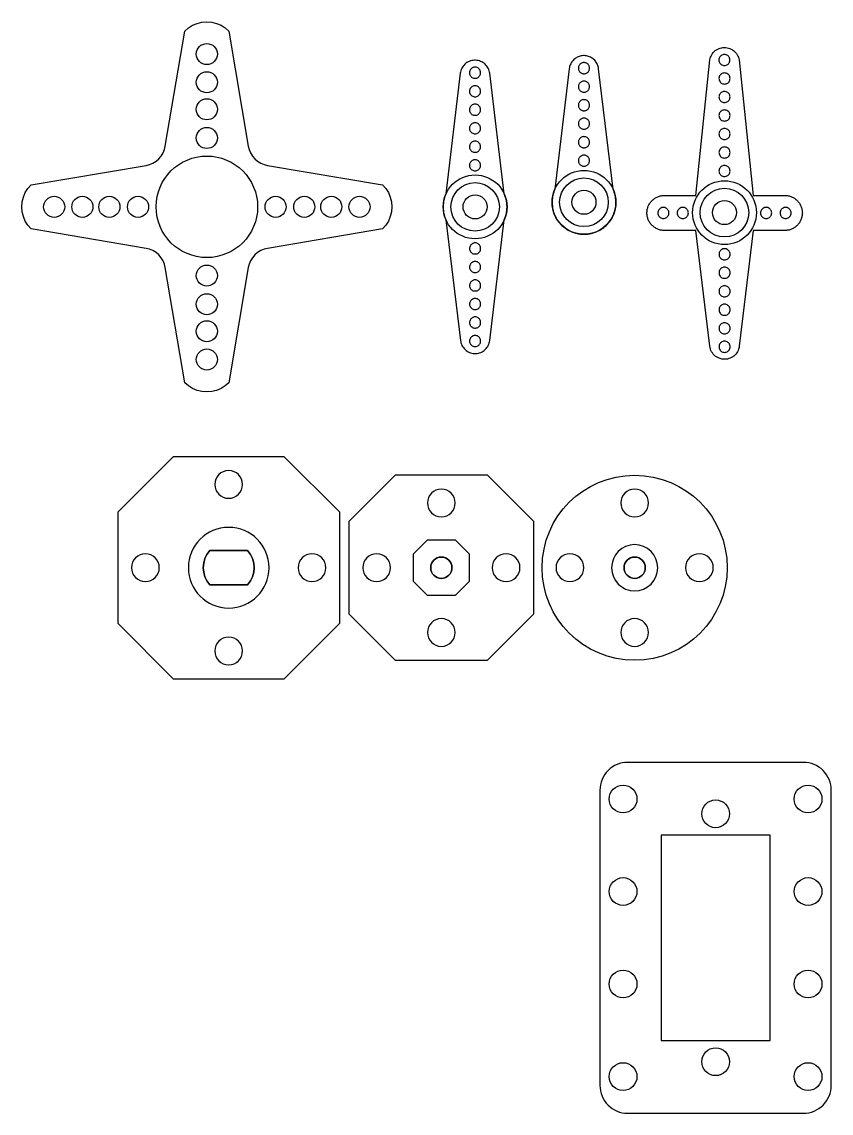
# Model space of a CAD drawing. Extents: x 256 to 486, y -564 to -274.
# Drawn here: x 255.9 to 343.4, y -392.4 to -274.5 of the extents above; entities that cross this region are included whole.
import ezdxf

# ---------------------------------------------------------------- set-up
doc = ezdxf.new("R2010")
doc.units = 0
doc.layers.add('FAB', color=7, linetype='CONTINUOUS')

msp = doc.modelspace()

# ---------------------------------------------------------------- linework, layer by layer
at = {"layer": 'FAB'}
for points in [[(273.47, -313.46), (271.37, -301.02), (271.28, -300.64), (271.12, -300.28), (270.92, -299.95), (270.66, -299.65), (270.37, -299.39), (270.03, -299.19), (269.67, -299.03), (269.29, -298.94), (256.86, -296.84), (256.51, -296.44), (256.23, -295.99), (256.02, -295.5), (255.9, -294.98), (255.86, -294.46), (255.9, -293.93), (256.02, -293.41), (256.23, -292.92), (256.51, -292.47), (256.86, -292.07), (269.29, -289.97), (269.67, -289.88), (270.03, -289.73), (270.37, -289.52), (270.66, -289.26), (270.92, -288.97), (271.12, -288.63), (271.28, -288.27), (271.37, -287.89), (273.47, -275.46), (273.87, -275.11), (274.32, -274.83), (274.81, -274.62), (275.33, -274.5), (275.86, -274.46), (276.38, -274.5), (276.9, -274.62), (277.39, -274.83), (277.84, -275.11), (278.24, -275.46), (280.34, -287.89), (280.43, -288.27), (280.59, -288.63), (280.79, -288.97), (281.05, -289.26), (281.34, -289.52), (281.68, -289.73), (282.04, -289.88), (282.42, -289.97), (294.85, -292.07), (295.2, -292.47), (295.48, -292.92), (295.69, -293.41), (295.81, -293.93), (295.86, -294.46), (295.81, -294.98), (295.69, -295.5), (295.48, -295.99), (295.2, -296.44), (294.85, -296.84), (282.42, -298.94), (282.04, -299.03), (281.68, -299.19), (281.34, -299.39), (281.05, -299.65), (280.79, -299.95), (280.59, -300.28), (280.43, -300.64), (280.34, -301.02), (278.24, -313.46), (277.84, -313.8), (277.39, -314.08), (276.9, -314.29), (276.38, -314.41), (275.86, -314.46), (275.33, -314.41), (274.81, -314.29), (274.32, -314.08), (273.87, -313.8)], [(315.05, -279.41), (315.03, -279.52), (313.48, -292.56), (313.42, -292.71), (313.36, -292.87), (313.31, -293.03), (313.27, -293.2), (313.23, -293.37), (313.21, -293.53), (313.19, -293.7), (313.18, -293.87), (313.18, -294.04), (313.19, -294.21), (313.21, -294.38), (313.23, -294.55), (313.26, -294.71), (313.3, -294.88), (313.35, -295.04), (313.41, -295.2), (313.48, -295.36), (313.55, -295.51), (313.63, -295.66), (313.71, -295.81), (313.81, -295.95), (313.91, -296.08), (314.02, -296.21), (314.13, -296.34), (314.25, -296.46), (314.38, -296.57), (314.51, -296.68), (314.64, -296.78), (314.78, -296.88), (314.93, -296.96), (315.08, -297.04), (315.23, -297.12), (315.39, -297.18), (315.55, -297.24), (315.71, -297.29), (315.88, -297.33), (316.04, -297.36), (316.21, -297.39), (316.38, -297.4), (316.55, -297.41), (316.72, -297.41), (316.89, -297.4), (317.06, -297.39), (317.22, -297.36), (317.39, -297.33), (317.56, -297.29), (317.72, -297.24), (317.88, -297.18), (318.03, -297.12), (318.19, -297.04), (318.34, -296.96), (318.48, -296.88), (318.62, -296.78), (318.76, -296.68), (318.89, -296.57), (319.02, -296.46), (319.13, -296.34), (319.25, -296.21), (319.36, -296.08), (319.46, -295.94), (319.55, -295.8), (319.64, -295.66), (319.72, -295.51), (319.79, -295.35), (319.85, -295.2), (319.91, -295.04), (319.96, -294.87), (320, -294.71), (320.03, -294.54), (320.06, -294.38), (320.07, -294.21), (320.08, -294.04), (320.08, -293.87), (320.07, -293.7), (320.05, -293.53), (320.03, -293.36), (319.99, -293.2), (319.95, -293.03), (319.9, -292.87), (319.85, -292.71), (319.78, -292.55), (318.21, -279.52), (318.19, -279.41), (318.17, -279.3), (318.14, -279.19), (318.1, -279.09), (318.05, -278.98), (317.99, -278.88), (317.93, -278.79), (317.86, -278.7), (317.79, -278.61), (317.71, -278.54), (317.62, -278.46), (317.53, -278.39), (317.43, -278.33), (317.33, -278.28), (317.23, -278.23), (317.12, -278.19), (317.01, -278.16), (316.9, -278.14), (316.79, -278.12), (316.68, -278.11), (316.57, -278.11), (316.45, -278.12), (316.34, -278.14), (316.23, -278.16), (316.12, -278.19), (316.01, -278.23), (315.91, -278.28), (315.81, -278.33), (315.72, -278.4), (315.63, -278.46), (315.54, -278.54), (315.46, -278.62), (315.38, -278.7), (315.32, -278.79), (315.25, -278.89), (315.2, -278.99), (315.15, -279.09), (315.11, -279.19), (315.08, -279.3)], [(338.34, -297.01), (334.91, -297.01), (333.42, -309.52), (333.39, -309.67), (333.35, -309.82), (333.3, -309.97), (333.23, -310.11), (333.15, -310.24), (333.06, -310.36), (332.95, -310.47), (332.83, -310.58), (332.71, -310.67), (332.58, -310.75), (332.44, -310.81), (332.29, -310.86), (332.14, -310.9), (331.99, -310.92), (331.83, -310.93), (331.68, -310.92), (331.52, -310.9), (331.37, -310.86), (331.23, -310.81), (331.09, -310.75), (330.95, -310.67), (330.83, -310.58), (330.71, -310.48), (330.61, -310.36), (330.51, -310.24), (330.43, -310.11), (330.36, -309.97), (330.31, -309.82), (330.27, -309.67), (330.24, -309.52), (328.74, -297.01), (325.34, -297.01), (325.15, -297), (325.06, -296.99), (324.97, -296.98), (324.88, -296.96), (324.79, -296.93), (324.7, -296.9), (324.61, -296.87), (324.53, -296.83), (324.44, -296.79), (324.36, -296.74), (324.28, -296.69), (324.21, -296.64), (324.13, -296.58), (324.06, -296.52), (323.99, -296.46), (323.93, -296.39), (323.87, -296.32), (323.81, -296.25), (323.76, -296.17), (323.71, -296.09), (323.66, -296.01), (323.62, -295.93), (323.58, -295.84), (323.55, -295.75), (323.52, -295.67), (323.49, -295.58), (323.47, -295.48), (323.46, -295.39), (323.45, -295.3), (323.44, -295.21), (323.44, -295.11), (323.44, -295.02), (323.45, -294.93), (323.46, -294.83), (323.47, -294.74), (323.49, -294.65), (323.52, -294.56), (323.55, -294.47), (323.58, -294.39), (323.62, -294.3), (323.66, -294.22), (323.71, -294.14), (323.76, -294.06), (323.81, -293.98), (323.87, -293.91), (323.93, -293.84), (323.99, -293.77), (324.06, -293.71), (324.13, -293.65), (324.21, -293.59), (324.28, -293.53), (324.36, -293.48), (324.44, -293.44), (324.53, -293.4), (324.61, -293.36), (324.7, -293.32), (324.79, -293.29), (324.88, -293.27), (324.97, -293.25), (325.06, -293.24), (325.15, -293.23), (325.34, -293.21), (328.73, -293.21), (330.23, -278.58), (330.27, -278.43), (330.31, -278.29), (330.37, -278.15), (330.44, -278.02), (330.52, -277.89), (330.61, -277.77), (330.72, -277.66), (330.83, -277.57), (330.96, -277.48), (331.09, -277.41), (331.23, -277.34), (331.37, -277.29), (331.52, -277.26), (331.66, -277.24), (331.81, -277.23), (331.97, -277.24), (332.11, -277.26), (332.26, -277.29), (332.4, -277.34), (332.54, -277.41), (332.67, -277.48), (332.8, -277.57), (332.91, -277.66), (333.02, -277.77), (333.11, -277.89), (333.19, -278.02), (333.26, -278.15), (333.32, -278.29), (333.36, -278.43), (333.4, -278.58), (334.92, -293.21), (338.34, -293.21), (338.52, -293.23), (338.61, -293.24), (338.71, -293.25), (338.8, -293.27), (338.89, -293.29), (338.98, -293.32), (339.06, -293.36), (339.15, -293.4), (339.23, -293.44), (339.31, -293.48), (339.39, -293.53), (339.47, -293.59), (339.54, -293.65), (339.61, -293.71), (339.68, -293.77), (339.74, -293.84), (339.8, -293.91), (339.86, -293.98), (339.92, -294.06), (339.97, -294.14), (340.01, -294.22), (340.05, -294.3), (340.09, -294.39), (340.12, -294.47), (340.15, -294.56), (340.18, -294.65), (340.2, -294.74), (340.21, -294.83), (340.23, -294.93), (340.23, -295.02), (340.24, -295.11), (340.23, -295.21), (340.23, -295.3), (340.21, -295.39), (340.2, -295.48), (340.18, -295.58), (340.15, -295.67), (340.12, -295.75), (340.09, -295.84), (340.05, -295.93), (340.01, -296.01), (339.97, -296.09), (339.92, -296.17), (339.86, -296.25), (339.8, -296.32), (339.74, -296.39), (339.68, -296.46), (339.61, -296.52), (339.54, -296.58), (339.47, -296.64), (339.39, -296.69), (339.31, -296.74), (339.23, -296.79), (339.15, -296.83), (339.06, -296.87), (338.98, -296.9), (338.89, -296.93), (338.8, -296.96), (338.71, -296.98), (338.61, -296.99), (338.52, -297)], [(331.81, -277.98), (331.72, -277.99), (331.63, -278.01), (331.54, -278.05), (331.46, -278.1), (331.39, -278.16), (331.33, -278.23), (331.28, -278.31), (331.24, -278.4), (331.22, -278.49), (331.21, -278.58), (331.22, -278.67), (331.24, -278.77), (331.28, -278.85), (331.33, -278.93), (331.39, -279.01), (331.46, -279.07), (331.54, -279.12), (331.63, -279.15), (331.72, -279.17), (331.81, -279.18), (331.91, -279.17), (332, -279.15), (332.09, -279.12), (332.17, -279.07), (332.24, -279.01), (332.3, -278.93), (332.35, -278.85), (332.38, -278.77), (332.41, -278.67), (332.41, -278.58), (332.41, -278.49), (332.38, -278.4), (332.35, -278.31), (332.3, -278.23), (332.24, -278.16), (332.17, -278.1), (332.09, -278.05), (332, -278.01), (331.91, -277.99)], [(303.28, -279.88), (303.26, -280.02), (301.71, -293.05), (301.63, -293.24), (301.56, -293.44), (301.5, -293.64), (301.46, -293.84), (301.43, -294.04), (301.41, -294.25), (301.41, -294.46), (301.41, -294.67), (301.43, -294.87), (301.46, -295.08), (301.51, -295.28), (301.56, -295.48), (301.63, -295.68), (301.71, -295.87), (303.28, -308.9), (303.3, -309.04), (303.33, -309.17), (303.38, -309.3), (303.44, -309.43), (303.51, -309.56), (303.59, -309.67), (303.68, -309.78), (303.78, -309.88), (303.88, -309.97), (304, -310.05), (304.12, -310.12), (304.25, -310.18), (304.38, -310.23), (304.52, -310.27), (304.65, -310.29), (304.79, -310.3), (304.93, -310.3), (305.08, -310.29), (305.21, -310.27), (305.35, -310.23), (305.48, -310.18), (305.61, -310.12), (305.73, -310.05), (305.85, -309.97), (305.95, -309.88), (306.05, -309.78), (306.14, -309.67), (306.22, -309.55), (306.29, -309.43), (306.35, -309.3), (306.39, -309.17), (306.43, -309.03), (306.45, -308.9), (308.01, -295.86), (308.08, -295.67), (308.15, -295.48), (308.21, -295.28), (308.25, -295.07), (308.28, -294.87), (308.3, -294.66), (308.31, -294.45), (308.3, -294.25), (308.28, -294.04), (308.25, -293.84), (308.21, -293.63), (308.15, -293.43), (308.08, -293.24), (308, -293.05), (306.44, -280.01), (306.41, -279.88), (306.38, -279.74), (306.33, -279.61), (306.27, -279.48), (306.2, -279.36), (306.12, -279.24), (306.03, -279.13), (305.93, -279.03), (305.83, -278.94), (305.71, -278.86), (305.59, -278.79), (305.46, -278.73), (305.33, -278.68), (305.2, -278.64), (305.06, -278.62), (304.92, -278.61), (304.78, -278.61), (304.64, -278.62), (304.5, -278.64), (304.36, -278.68), (304.23, -278.73), (304.1, -278.79), (303.98, -278.86), (303.87, -278.94), (303.76, -279.03), (303.66, -279.13), (303.57, -279.24), (303.49, -279.36), (303.42, -279.48), (303.36, -279.61), (303.32, -279.74)], [(304.85, -280.56), (304.94, -280.55), (305.03, -280.53), (305.11, -280.5), (305.18, -280.46), (305.25, -280.4), (305.31, -280.34), (305.36, -280.27), (305.41, -280.19), (305.43, -280.11), (305.45, -280.02), (305.45, -279.93), (305.44, -279.85), (305.42, -279.76), (305.39, -279.68), (305.34, -279.61), (305.28, -279.54), (305.22, -279.48), (305.15, -279.43), (305.07, -279.4), (304.98, -279.37), (304.9, -279.36), (304.81, -279.36), (304.72, -279.37), (304.64, -279.4), (304.56, -279.43), (304.49, -279.48), (304.42, -279.54), (304.36, -279.61), (304.32, -279.68), (304.28, -279.76), (304.26, -279.85), (304.25, -279.93), (304.26, -280.02), (304.27, -280.11), (304.3, -280.19), (304.34, -280.27), (304.39, -280.34), (304.45, -280.4), (304.52, -280.46), (304.6, -280.5), (304.68, -280.53), (304.77, -280.55)], [(316.63, -280.06), (316.7, -280.06), (316.77, -280.05), (316.83, -280.03), (316.9, -280), (316.96, -279.96), (317.01, -279.92), (317.07, -279.88), (317.11, -279.82), (317.15, -279.76), (317.18, -279.7), (317.2, -279.64), (317.22, -279.57), (317.23, -279.5), (317.23, -279.43), (317.22, -279.36), (317.2, -279.29), (317.18, -279.23), (317.15, -279.16), (317.11, -279.11), (317.07, -279.05), (317.01, -279), (316.96, -278.96), (316.9, -278.93), (316.83, -278.9), (316.77, -278.88), (316.7, -278.87), (316.63, -278.86), (316.56, -278.87), (316.49, -278.88), (316.42, -278.9), (316.36, -278.93), (316.3, -278.96), (316.24, -279), (316.19, -279.05), (316.15, -279.11), (316.11, -279.16), (316.08, -279.23), (316.05, -279.29), (316.04, -279.36), (316.03, -279.43), (316.03, -279.5), (316.04, -279.57), (316.05, -279.64), (316.08, -279.7), (316.11, -279.76), (316.15, -279.82), (316.19, -279.88), (316.24, -279.92), (316.3, -279.96), (316.36, -280), (316.42, -280.03), (316.49, -280.05), (316.56, -280.06)], [(331.82, -279.98), (331.73, -279.99), (331.64, -280.01), (331.55, -280.05), (331.47, -280.1), (331.4, -280.16), (331.34, -280.23), (331.29, -280.31), (331.25, -280.4), (331.23, -280.49), (331.22, -280.58), (331.23, -280.67), (331.25, -280.77), (331.29, -280.85), (331.34, -280.93), (331.4, -281.01), (331.47, -281.07), (331.55, -281.12), (331.64, -281.15), (331.73, -281.17), (331.82, -281.18), (331.91, -281.17), (332.01, -281.15), (332.09, -281.12), (332.17, -281.07), (332.24, -281.01), (332.31, -280.93), (332.36, -280.85), (332.39, -280.77), (332.41, -280.67), (332.42, -280.58), (332.41, -280.49), (332.39, -280.4), (332.36, -280.31), (332.31, -280.23), (332.24, -280.16), (332.17, -280.1), (332.09, -280.05), (332.01, -280.01), (331.91, -279.99)], [(304.85, -282.56), (304.94, -282.55), (305.03, -282.53), (305.11, -282.5), (305.18, -282.46), (305.25, -282.4), (305.31, -282.34), (305.36, -282.27), (305.41, -282.19), (305.43, -282.11), (305.45, -282.02), (305.45, -281.93), (305.44, -281.85), (305.42, -281.76), (305.39, -281.68), (305.34, -281.61), (305.28, -281.54), (305.22, -281.48), (305.15, -281.43), (305.07, -281.4), (304.98, -281.37), (304.9, -281.36), (304.81, -281.36), (304.72, -281.37), (304.64, -281.4), (304.56, -281.43), (304.49, -281.48), (304.42, -281.54), (304.36, -281.61), (304.32, -281.68), (304.28, -281.76), (304.26, -281.85), (304.25, -281.93), (304.26, -282.02), (304.27, -282.11), (304.3, -282.19), (304.34, -282.27), (304.39, -282.34), (304.45, -282.4), (304.52, -282.46), (304.6, -282.5), (304.68, -282.53), (304.77, -282.55)], [(316.63, -282.06), (316.7, -282.06), (316.77, -282.05), (316.83, -282.03), (316.9, -282), (316.96, -281.96), (317.01, -281.92), (317.07, -281.88), (317.11, -281.82), (317.15, -281.76), (317.18, -281.7), (317.2, -281.64), (317.22, -281.57), (317.23, -281.5), (317.23, -281.43), (317.22, -281.36), (317.2, -281.29), (317.18, -281.23), (317.15, -281.16), (317.11, -281.11), (317.07, -281.05), (317.01, -281), (316.96, -280.96), (316.9, -280.93), (316.83, -280.9), (316.77, -280.88), (316.7, -280.87), (316.63, -280.86), (316.56, -280.87), (316.49, -280.88), (316.42, -280.9), (316.36, -280.93), (316.3, -280.96), (316.24, -281), (316.19, -281.05), (316.15, -281.11), (316.11, -281.16), (316.08, -281.23), (316.05, -281.29), (316.04, -281.36), (316.03, -281.43), (316.03, -281.5), (316.04, -281.57), (316.05, -281.64), (316.08, -281.7), (316.11, -281.76), (316.15, -281.82), (316.19, -281.88), (316.24, -281.92), (316.3, -281.96), (316.36, -282), (316.42, -282.03), (316.49, -282.05), (316.56, -282.06)], [(316.63, -284.06), (316.7, -284.06), (316.77, -284.05), (316.83, -284.03), (316.9, -284), (316.96, -283.96), (317.01, -283.92), (317.07, -283.88), (317.11, -283.82), (317.15, -283.76), (317.18, -283.7), (317.2, -283.64), (317.22, -283.57), (317.23, -283.5), (317.23, -283.43), (317.22, -283.36), (317.2, -283.29), (317.18, -283.23), (317.15, -283.16), (317.11, -283.11), (317.07, -283.05), (317.01, -283), (316.96, -282.96), (316.9, -282.93), (316.83, -282.9), (316.77, -282.88), (316.7, -282.87), (316.63, -282.86), (316.56, -282.87), (316.49, -282.88), (316.42, -282.9), (316.36, -282.93), (316.3, -282.96), (316.24, -283), (316.19, -283.05), (316.15, -283.11), (316.11, -283.16), (316.08, -283.23), (316.05, -283.29), (316.04, -283.36), (316.03, -283.43), (316.03, -283.5), (316.04, -283.57), (316.05, -283.64), (316.08, -283.7), (316.11, -283.76), (316.15, -283.82), (316.19, -283.88), (316.24, -283.92), (316.3, -283.96), (316.36, -284), (316.42, -284.03), (316.49, -284.05), (316.56, -284.06)], [(331.82, -281.98), (331.73, -281.99), (331.64, -282.01), (331.55, -282.05), (331.47, -282.1), (331.4, -282.16), (331.34, -282.23), (331.29, -282.31), (331.25, -282.4), (331.23, -282.49), (331.22, -282.58), (331.23, -282.67), (331.25, -282.77), (331.29, -282.85), (331.34, -282.93), (331.4, -283.01), (331.47, -283.07), (331.55, -283.12), (331.64, -283.15), (331.73, -283.17), (331.82, -283.18), (331.91, -283.17), (332.01, -283.15), (332.09, -283.12), (332.17, -283.07), (332.24, -283.01), (332.31, -282.93), (332.36, -282.85), (332.39, -282.77), (332.41, -282.67), (332.42, -282.58), (332.41, -282.49), (332.39, -282.4), (332.36, -282.31), (332.31, -282.23), (332.24, -282.16), (332.17, -282.1), (332.09, -282.05), (332.01, -282.01), (331.91, -281.99)], [(304.85, -284.56), (304.94, -284.55), (305.03, -284.53), (305.11, -284.5), (305.18, -284.46), (305.25, -284.4), (305.31, -284.34), (305.36, -284.27), (305.41, -284.19), (305.43, -284.11), (305.45, -284.02), (305.45, -283.93), (305.44, -283.85), (305.42, -283.76), (305.39, -283.68), (305.34, -283.61), (305.28, -283.54), (305.22, -283.48), (305.15, -283.43), (305.07, -283.4), (304.98, -283.37), (304.9, -283.36), (304.81, -283.36), (304.72, -283.37), (304.64, -283.4), (304.56, -283.43), (304.49, -283.48), (304.42, -283.54), (304.36, -283.61), (304.32, -283.68), (304.28, -283.76), (304.26, -283.85), (304.25, -283.93), (304.26, -284.02), (304.27, -284.11), (304.3, -284.19), (304.34, -284.27), (304.39, -284.34), (304.45, -284.4), (304.52, -284.46), (304.6, -284.5), (304.68, -284.53), (304.77, -284.55)], [(331.82, -283.98), (331.73, -283.99), (331.64, -284.01), (331.55, -284.05), (331.47, -284.1), (331.4, -284.16), (331.34, -284.23), (331.29, -284.31), (331.25, -284.4), (331.23, -284.49), (331.22, -284.58), (331.23, -284.67), (331.25, -284.77), (331.29, -284.85), (331.34, -284.93), (331.4, -285.01), (331.47, -285.07), (331.55, -285.12), (331.64, -285.15), (331.73, -285.17), (331.82, -285.18), (331.91, -285.17), (332.01, -285.15), (332.09, -285.12), (332.17, -285.07), (332.24, -285.01), (332.31, -284.93), (332.36, -284.85), (332.39, -284.77), (332.41, -284.67), (332.42, -284.58), (332.41, -284.49), (332.39, -284.4), (332.36, -284.31), (332.31, -284.23), (332.24, -284.16), (332.17, -284.1), (332.09, -284.05), (332.01, -284.01), (331.91, -283.99)], [(304.85, -286.56), (304.94, -286.55), (305.03, -286.53), (305.11, -286.5), (305.18, -286.46), (305.25, -286.4), (305.31, -286.34), (305.36, -286.27), (305.41, -286.19), (305.43, -286.11), (305.45, -286.02), (305.45, -285.93), (305.44, -285.85), (305.42, -285.76), (305.39, -285.68), (305.34, -285.61), (305.28, -285.54), (305.22, -285.48), (305.15, -285.43), (305.07, -285.4), (304.98, -285.37), (304.9, -285.36), (304.81, -285.36), (304.72, -285.37), (304.64, -285.4), (304.56, -285.43), (304.49, -285.48), (304.42, -285.54), (304.36, -285.61), (304.32, -285.68), (304.28, -285.76), (304.26, -285.85), (304.25, -285.93), (304.26, -286.02), (304.27, -286.11), (304.3, -286.19), (304.34, -286.27), (304.39, -286.34), (304.45, -286.4), (304.52, -286.46), (304.6, -286.5), (304.68, -286.53), (304.77, -286.55)], [(316.63, -286.06), (316.7, -286.06), (316.77, -286.05), (316.83, -286.03), (316.9, -286), (316.96, -285.96), (317.01, -285.92), (317.07, -285.88), (317.11, -285.82), (317.15, -285.76), (317.18, -285.7), (317.2, -285.64), (317.22, -285.57), (317.23, -285.5), (317.23, -285.43), (317.22, -285.36), (317.2, -285.29), (317.18, -285.23), (317.15, -285.16), (317.11, -285.11), (317.07, -285.05), (317.01, -285), (316.96, -284.96), (316.9, -284.93), (316.83, -284.9), (316.77, -284.88), (316.7, -284.87), (316.63, -284.86), (316.56, -284.87), (316.49, -284.88), (316.42, -284.9), (316.36, -284.93), (316.3, -284.96), (316.24, -285), (316.19, -285.05), (316.15, -285.11), (316.11, -285.16), (316.08, -285.23), (316.05, -285.29), (316.04, -285.36), (316.03, -285.43), (316.03, -285.5), (316.04, -285.57), (316.05, -285.64), (316.08, -285.7), (316.11, -285.76), (316.15, -285.82), (316.19, -285.88), (316.24, -285.92), (316.3, -285.96), (316.36, -286), (316.42, -286.03), (316.49, -286.05), (316.56, -286.06)], [(331.82, -285.98), (331.73, -285.99), (331.64, -286.01), (331.55, -286.05), (331.47, -286.1), (331.4, -286.16), (331.34, -286.23), (331.29, -286.31), (331.25, -286.4), (331.23, -286.49), (331.22, -286.58), (331.23, -286.67), (331.25, -286.77), (331.29, -286.85), (331.34, -286.93), (331.4, -287.01), (331.47, -287.07), (331.55, -287.12), (331.64, -287.15), (331.73, -287.17), (331.82, -287.18), (331.91, -287.17), (332.01, -287.15), (332.09, -287.12), (332.17, -287.07), (332.24, -287.01), (332.31, -286.93), (332.36, -286.85), (332.39, -286.77), (332.41, -286.67), (332.42, -286.58), (332.41, -286.49), (332.39, -286.4), (332.36, -286.31), (332.31, -286.23), (332.24, -286.16), (332.17, -286.1), (332.09, -286.05), (332.01, -286.01), (331.91, -285.99)], [(304.85, -288.56), (304.94, -288.55), (305.03, -288.53), (305.11, -288.5), (305.18, -288.46), (305.25, -288.4), (305.31, -288.34), (305.36, -288.27), (305.41, -288.19), (305.43, -288.11), (305.45, -288.02), (305.45, -287.93), (305.44, -287.85), (305.42, -287.76), (305.39, -287.68), (305.34, -287.61), (305.28, -287.54), (305.22, -287.48), (305.15, -287.43), (305.07, -287.4), (304.98, -287.37), (304.9, -287.36), (304.81, -287.36), (304.72, -287.37), (304.64, -287.4), (304.56, -287.43), (304.49, -287.48), (304.42, -287.54), (304.36, -287.61), (304.32, -287.68), (304.28, -287.76), (304.26, -287.85), (304.25, -287.93), (304.26, -288.02), (304.27, -288.11), (304.3, -288.19), (304.34, -288.27), (304.39, -288.34), (304.45, -288.4), (304.52, -288.46), (304.6, -288.5), (304.68, -288.53), (304.77, -288.55)], [(316.63, -288.06), (316.7, -288.06), (316.77, -288.05), (316.83, -288.03), (316.9, -288), (316.96, -287.96), (317.01, -287.92), (317.07, -287.88), (317.11, -287.82), (317.15, -287.76), (317.18, -287.7), (317.2, -287.64), (317.22, -287.57), (317.23, -287.5), (317.23, -287.43), (317.22, -287.36), (317.2, -287.29), (317.18, -287.23), (317.15, -287.16), (317.11, -287.11), (317.07, -287.05), (317.01, -287), (316.96, -286.96), (316.9, -286.93), (316.83, -286.9), (316.77, -286.88), (316.7, -286.87), (316.63, -286.86), (316.56, -286.87), (316.49, -286.88), (316.42, -286.9), (316.36, -286.93), (316.3, -286.96), (316.24, -287), (316.19, -287.05), (316.15, -287.11), (316.11, -287.16), (316.08, -287.23), (316.05, -287.29), (316.04, -287.36), (316.03, -287.43), (316.03, -287.5), (316.04, -287.57), (316.05, -287.64), (316.08, -287.7), (316.11, -287.76), (316.15, -287.82), (316.19, -287.88), (316.24, -287.92), (316.3, -287.96), (316.36, -288), (316.42, -288.03), (316.49, -288.05), (316.56, -288.06)], [(316.63, -290.06), (316.7, -290.06), (316.77, -290.05), (316.83, -290.03), (316.9, -290), (316.96, -289.96), (317.01, -289.92), (317.07, -289.88), (317.11, -289.82), (317.15, -289.76), (317.18, -289.7), (317.2, -289.64), (317.22, -289.57), (317.23, -289.5), (317.23, -289.43), (317.22, -289.36), (317.2, -289.29), (317.18, -289.23), (317.15, -289.16), (317.11, -289.11), (317.07, -289.05), (317.01, -289), (316.96, -288.96), (316.9, -288.93), (316.83, -288.9), (316.77, -288.88), (316.7, -288.87), (316.63, -288.86), (316.56, -288.87), (316.49, -288.88), (316.42, -288.9), (316.36, -288.93), (316.3, -288.96), (316.24, -289), (316.19, -289.05), (316.15, -289.11), (316.11, -289.16), (316.08, -289.23), (316.05, -289.29), (316.04, -289.36), (316.03, -289.43), (316.03, -289.5), (316.04, -289.57), (316.05, -289.64), (316.08, -289.7), (316.11, -289.76), (316.15, -289.82), (316.19, -289.88), (316.24, -289.92), (316.3, -289.96), (316.36, -290), (316.42, -290.03), (316.49, -290.05), (316.56, -290.06)], [(331.82, -287.98), (331.73, -287.99), (331.64, -288.01), (331.55, -288.05), (331.47, -288.1), (331.4, -288.16), (331.34, -288.23), (331.29, -288.31), (331.25, -288.4), (331.23, -288.49), (331.22, -288.58), (331.23, -288.67), (331.25, -288.77), (331.29, -288.85), (331.34, -288.93), (331.4, -289.01), (331.47, -289.07), (331.55, -289.12), (331.64, -289.15), (331.73, -289.17), (331.82, -289.18), (331.91, -289.17), (332.01, -289.15), (332.09, -289.12), (332.17, -289.07), (332.24, -289.01), (332.31, -288.93), (332.36, -288.85), (332.39, -288.77), (332.41, -288.67), (332.42, -288.58), (332.41, -288.49), (332.39, -288.4), (332.36, -288.31), (332.31, -288.23), (332.24, -288.16), (332.17, -288.1), (332.09, -288.05), (332.01, -288.01), (331.91, -287.99)], [(304.85, -290.56), (304.94, -290.55), (305.03, -290.53), (305.11, -290.5), (305.18, -290.46), (305.25, -290.4), (305.31, -290.34), (305.36, -290.27), (305.41, -290.19), (305.43, -290.11), (305.45, -290.02), (305.45, -289.93), (305.44, -289.85), (305.42, -289.76), (305.39, -289.68), (305.34, -289.61), (305.28, -289.54), (305.22, -289.48), (305.15, -289.43), (305.07, -289.4), (304.98, -289.37), (304.9, -289.36), (304.81, -289.36), (304.72, -289.37), (304.64, -289.4), (304.56, -289.43), (304.49, -289.48), (304.42, -289.54), (304.36, -289.61), (304.32, -289.68), (304.28, -289.76), (304.26, -289.85), (304.25, -289.93), (304.26, -290.02), (304.27, -290.11), (304.3, -290.19), (304.34, -290.27), (304.39, -290.34), (304.45, -290.4), (304.52, -290.46), (304.6, -290.5), (304.68, -290.53), (304.77, -290.55)], [(331.82, -289.98), (331.73, -289.99), (331.64, -290.01), (331.55, -290.05), (331.47, -290.1), (331.4, -290.16), (331.34, -290.23), (331.29, -290.31), (331.25, -290.4), (331.23, -290.49), (331.22, -290.58), (331.23, -290.67), (331.25, -290.77), (331.29, -290.85), (331.34, -290.93), (331.4, -291.01), (331.47, -291.07), (331.55, -291.12), (331.64, -291.15), (331.73, -291.17), (331.82, -291.18), (331.91, -291.17), (332.01, -291.15), (332.09, -291.12), (332.17, -291.07), (332.24, -291.01), (332.31, -290.93), (332.36, -290.85), (332.39, -290.77), (332.41, -290.67), (332.42, -290.58), (332.41, -290.49), (332.39, -290.4), (332.36, -290.31), (332.31, -290.23), (332.24, -290.16), (332.17, -290.1), (332.09, -290.05), (332.01, -290.01), (331.91, -289.99)], [(325.22, -295.71), (325.31, -295.71), (325.4, -295.68), (325.49, -295.65), (325.57, -295.6), (325.64, -295.54), (325.7, -295.47), (325.75, -295.39), (325.79, -295.3), (325.81, -295.21), (325.82, -295.11), (325.81, -295.02), (325.79, -294.93), (325.75, -294.84), (325.7, -294.76), (325.64, -294.69), (325.57, -294.63), (325.49, -294.58), (325.4, -294.54), (325.31, -294.52), (325.22, -294.51), (325.12, -294.52), (325.03, -294.54), (324.94, -294.58), (324.86, -294.63), (324.79, -294.69), (324.73, -294.76), (324.68, -294.84), (324.65, -294.93), (324.62, -295.02), (324.62, -295.11), (324.62, -295.21), (324.65, -295.3), (324.68, -295.39), (324.73, -295.47), (324.79, -295.54), (324.86, -295.6), (324.94, -295.65), (325.03, -295.68), (325.12, -295.71)], [(327.32, -295.71), (327.41, -295.71), (327.5, -295.68), (327.59, -295.65), (327.67, -295.6), (327.74, -295.54), (327.8, -295.47), (327.85, -295.39), (327.89, -295.3), (327.91, -295.21), (327.92, -295.11), (327.91, -295.02), (327.89, -294.93), (327.85, -294.84), (327.8, -294.76), (327.74, -294.69), (327.67, -294.63), (327.59, -294.58), (327.5, -294.54), (327.41, -294.52), (327.32, -294.51), (327.22, -294.52), (327.13, -294.54), (327.04, -294.58), (326.96, -294.63), (326.89, -294.69), (326.83, -294.76), (326.78, -294.84), (326.75, -294.93), (326.72, -295.02), (326.72, -295.11), (326.72, -295.21), (326.75, -295.3), (326.78, -295.39), (326.83, -295.47), (326.89, -295.54), (326.96, -295.6), (327.04, -295.65), (327.13, -295.68), (327.22, -295.71)], [(336.33, -295.71), (336.42, -295.71), (336.51, -295.68), (336.6, -295.65), (336.68, -295.6), (336.75, -295.54), (336.81, -295.47), (336.86, -295.39), (336.9, -295.3), (336.92, -295.21), (336.93, -295.11), (336.92, -295.02), (336.9, -294.93), (336.86, -294.84), (336.81, -294.76), (336.75, -294.69), (336.68, -294.63), (336.6, -294.58), (336.51, -294.54), (336.42, -294.52), (336.33, -294.51), (336.23, -294.52), (336.14, -294.54), (336.05, -294.58), (335.97, -294.63), (335.9, -294.69), (335.84, -294.76), (335.79, -294.84), (335.76, -294.93), (335.73, -295.02), (335.73, -295.11), (335.73, -295.21), (335.76, -295.3), (335.79, -295.39), (335.84, -295.47), (335.9, -295.54), (335.97, -295.6), (336.05, -295.65), (336.14, -295.68), (336.23, -295.71)], [(338.43, -295.71), (338.52, -295.71), (338.61, -295.68), (338.7, -295.65), (338.78, -295.6), (338.85, -295.54), (338.91, -295.47), (338.96, -295.39), (339, -295.3), (339.02, -295.21), (339.03, -295.11), (339.02, -295.02), (339, -294.93), (338.96, -294.84), (338.91, -294.76), (338.85, -294.69), (338.78, -294.63), (338.7, -294.58), (338.61, -294.54), (338.52, -294.52), (338.43, -294.51), (338.33, -294.52), (338.24, -294.54), (338.15, -294.58), (338.07, -294.63), (338, -294.69), (337.94, -294.76), (337.89, -294.84), (337.86, -294.93), (337.83, -295.02), (337.83, -295.11), (337.83, -295.21), (337.86, -295.3), (337.89, -295.39), (337.94, -295.47), (338, -295.54), (338.07, -295.6), (338.15, -295.65), (338.24, -295.68), (338.33, -295.71)], [(304.86, -298.36), (304.77, -298.36), (304.69, -298.38), (304.6, -298.41), (304.53, -298.46), (304.46, -298.51), (304.4, -298.57), (304.35, -298.64), (304.31, -298.72), (304.28, -298.8), (304.26, -298.89), (304.26, -298.98), (304.27, -299.07), (304.29, -299.15), (304.32, -299.23), (304.37, -299.31), (304.43, -299.37), (304.49, -299.43), (304.56, -299.48), (304.64, -299.52), (304.73, -299.54), (304.81, -299.55), (304.9, -299.55), (304.99, -299.54), (305.07, -299.52), (305.15, -299.48), (305.22, -299.43), (305.29, -299.37), (305.35, -299.31), (305.39, -299.23), (305.43, -299.15), (305.45, -299.07), (305.46, -298.98), (305.45, -298.89), (305.44, -298.8), (305.41, -298.72), (305.37, -298.64), (305.32, -298.57), (305.26, -298.51), (305.19, -298.46), (305.11, -298.41), (305.03, -298.38), (304.95, -298.36)], [(331.83, -298.98), (331.73, -298.99), (331.64, -299.01), (331.55, -299.05), (331.47, -299.1), (331.4, -299.16), (331.34, -299.23), (331.29, -299.31), (331.26, -299.4), (331.23, -299.49), (331.23, -299.58), (331.23, -299.67), (331.26, -299.77), (331.29, -299.85), (331.34, -299.93), (331.4, -300.01), (331.47, -300.07), (331.55, -300.12), (331.64, -300.15), (331.73, -300.17), (331.83, -300.18), (331.92, -300.17), (332.01, -300.15), (332.1, -300.12), (332.18, -300.07), (332.25, -300.01), (332.31, -299.93), (332.36, -299.85), (332.4, -299.77), (332.42, -299.67), (332.43, -299.58), (332.42, -299.49), (332.4, -299.4), (332.36, -299.31), (332.31, -299.23), (332.25, -299.16), (332.18, -299.1), (332.1, -299.05), (332.01, -299.01), (331.92, -298.99)], [(304.86, -300.36), (304.77, -300.36), (304.69, -300.38), (304.6, -300.41), (304.53, -300.46), (304.46, -300.51), (304.4, -300.57), (304.35, -300.64), (304.31, -300.72), (304.28, -300.8), (304.26, -300.89), (304.26, -300.98), (304.27, -301.07), (304.29, -301.15), (304.32, -301.23), (304.37, -301.31), (304.43, -301.37), (304.49, -301.43), (304.56, -301.48), (304.64, -301.52), (304.73, -301.54), (304.81, -301.55), (304.9, -301.55), (304.99, -301.54), (305.07, -301.52), (305.15, -301.48), (305.22, -301.43), (305.29, -301.37), (305.35, -301.31), (305.39, -301.23), (305.43, -301.15), (305.45, -301.07), (305.46, -300.98), (305.45, -300.89), (305.44, -300.8), (305.41, -300.72), (305.37, -300.64), (305.32, -300.57), (305.26, -300.51), (305.19, -300.46), (305.11, -300.41), (305.03, -300.38), (304.95, -300.36)], [(331.83, -300.98), (331.73, -300.99), (331.64, -301.01), (331.55, -301.05), (331.47, -301.1), (331.4, -301.16), (331.34, -301.23), (331.29, -301.31), (331.26, -301.4), (331.23, -301.49), (331.23, -301.58), (331.23, -301.67), (331.26, -301.77), (331.29, -301.85), (331.34, -301.93), (331.4, -302.01), (331.47, -302.07), (331.55, -302.12), (331.64, -302.15), (331.73, -302.17), (331.83, -302.18), (331.92, -302.17), (332.01, -302.15), (332.1, -302.12), (332.18, -302.07), (332.25, -302.01), (332.31, -301.93), (332.36, -301.85), (332.4, -301.77), (332.42, -301.67), (332.43, -301.58), (332.42, -301.49), (332.4, -301.4), (332.36, -301.31), (332.31, -301.23), (332.25, -301.16), (332.18, -301.1), (332.1, -301.05), (332.01, -301.01), (331.92, -300.99)], [(304.86, -302.36), (304.77, -302.36), (304.69, -302.38), (304.6, -302.41), (304.53, -302.46), (304.46, -302.51), (304.4, -302.57), (304.35, -302.64), (304.31, -302.72), (304.28, -302.8), (304.26, -302.89), (304.26, -302.98), (304.27, -303.07), (304.29, -303.15), (304.32, -303.23), (304.37, -303.31), (304.43, -303.37), (304.49, -303.43), (304.56, -303.48), (304.64, -303.52), (304.73, -303.54), (304.81, -303.55), (304.9, -303.55), (304.99, -303.54), (305.07, -303.52), (305.15, -303.48), (305.22, -303.43), (305.29, -303.37), (305.35, -303.31), (305.39, -303.23), (305.43, -303.15), (305.45, -303.07), (305.46, -302.98), (305.45, -302.89), (305.44, -302.8), (305.41, -302.72), (305.37, -302.64), (305.32, -302.57), (305.26, -302.51), (305.19, -302.46), (305.11, -302.41), (305.03, -302.38), (304.95, -302.36)], [(331.83, -302.98), (331.73, -302.99), (331.64, -303.01), (331.55, -303.05), (331.47, -303.1), (331.4, -303.16), (331.34, -303.23), (331.29, -303.31), (331.26, -303.4), (331.23, -303.49), (331.23, -303.58), (331.23, -303.67), (331.26, -303.77), (331.29, -303.85), (331.34, -303.93), (331.4, -304.01), (331.47, -304.07), (331.55, -304.12), (331.64, -304.15), (331.73, -304.17), (331.83, -304.18), (331.92, -304.17), (332.01, -304.15), (332.1, -304.12), (332.18, -304.07), (332.25, -304.01), (332.31, -303.93), (332.36, -303.85), (332.4, -303.77), (332.42, -303.67), (332.43, -303.58), (332.42, -303.49), (332.4, -303.4), (332.36, -303.31), (332.31, -303.23), (332.25, -303.16), (332.18, -303.1), (332.1, -303.05), (332.01, -303.01), (331.92, -302.99)], [(304.86, -304.36), (304.77, -304.36), (304.69, -304.38), (304.6, -304.41), (304.53, -304.46), (304.46, -304.51), (304.4, -304.57), (304.35, -304.64), (304.31, -304.72), (304.28, -304.8), (304.26, -304.89), (304.26, -304.98), (304.27, -305.07), (304.29, -305.15), (304.32, -305.23), (304.37, -305.31), (304.43, -305.37), (304.49, -305.43), (304.56, -305.48), (304.64, -305.52), (304.73, -305.54), (304.81, -305.55), (304.9, -305.55), (304.99, -305.54), (305.07, -305.52), (305.15, -305.48), (305.22, -305.43), (305.29, -305.37), (305.35, -305.31), (305.39, -305.23), (305.43, -305.15), (305.45, -305.07), (305.46, -304.98), (305.45, -304.89), (305.44, -304.8), (305.41, -304.72), (305.37, -304.64), (305.32, -304.57), (305.26, -304.51), (305.19, -304.46), (305.11, -304.41), (305.03, -304.38), (304.95, -304.36)], [(331.83, -304.98), (331.73, -304.99), (331.64, -305.01), (331.55, -305.05), (331.47, -305.1), (331.4, -305.16), (331.34, -305.23), (331.29, -305.31), (331.26, -305.4), (331.23, -305.49), (331.23, -305.58), (331.23, -305.67), (331.26, -305.77), (331.29, -305.85), (331.34, -305.93), (331.4, -306.01), (331.47, -306.07), (331.55, -306.12), (331.64, -306.15), (331.73, -306.17), (331.83, -306.18), (331.92, -306.17), (332.01, -306.15), (332.1, -306.12), (332.18, -306.07), (332.25, -306.01), (332.31, -305.93), (332.36, -305.85), (332.4, -305.77), (332.42, -305.67), (332.43, -305.58), (332.42, -305.49), (332.4, -305.4), (332.36, -305.31), (332.31, -305.23), (332.25, -305.16), (332.18, -305.1), (332.1, -305.05), (332.01, -305.01), (331.92, -304.99)], [(304.86, -306.36), (304.77, -306.36), (304.69, -306.38), (304.6, -306.41), (304.53, -306.46), (304.46, -306.51), (304.4, -306.57), (304.35, -306.64), (304.31, -306.72), (304.28, -306.8), (304.26, -306.89), (304.26, -306.98), (304.27, -307.07), (304.29, -307.15), (304.32, -307.23), (304.37, -307.31), (304.43, -307.37), (304.49, -307.43), (304.56, -307.48), (304.64, -307.52), (304.73, -307.54), (304.81, -307.55), (304.9, -307.55), (304.99, -307.54), (305.07, -307.52), (305.15, -307.48), (305.22, -307.43), (305.29, -307.37), (305.35, -307.31), (305.39, -307.23), (305.43, -307.15), (305.45, -307.07), (305.46, -306.98), (305.45, -306.89), (305.44, -306.8), (305.41, -306.72), (305.37, -306.64), (305.32, -306.57), (305.26, -306.51), (305.19, -306.46), (305.11, -306.41), (305.03, -306.38), (304.95, -306.36)], [(331.83, -306.98), (331.73, -306.99), (331.64, -307.01), (331.55, -307.05), (331.47, -307.1), (331.4, -307.16), (331.34, -307.23), (331.29, -307.31), (331.26, -307.4), (331.23, -307.49), (331.23, -307.58), (331.23, -307.67), (331.26, -307.77), (331.29, -307.85), (331.34, -307.93), (331.4, -308.01), (331.47, -308.07), (331.55, -308.12), (331.64, -308.15), (331.73, -308.17), (331.83, -308.18), (331.92, -308.17), (332.01, -308.15), (332.1, -308.12), (332.18, -308.07), (332.25, -308.01), (332.31, -307.93), (332.36, -307.85), (332.4, -307.77), (332.42, -307.67), (332.43, -307.58), (332.42, -307.49), (332.4, -307.4), (332.36, -307.31), (332.31, -307.23), (332.25, -307.16), (332.18, -307.1), (332.1, -307.05), (332.01, -307.01), (331.92, -306.99)], [(304.86, -308.36), (304.77, -308.36), (304.69, -308.38), (304.6, -308.41), (304.53, -308.46), (304.46, -308.51), (304.4, -308.57), (304.35, -308.64), (304.31, -308.72), (304.28, -308.8), (304.26, -308.89), (304.26, -308.98), (304.27, -309.07), (304.29, -309.15), (304.32, -309.23), (304.37, -309.31), (304.43, -309.37), (304.49, -309.43), (304.56, -309.48), (304.64, -309.52), (304.73, -309.54), (304.81, -309.55), (304.9, -309.55), (304.99, -309.54), (305.07, -309.52), (305.15, -309.48), (305.22, -309.43), (305.29, -309.37), (305.35, -309.31), (305.39, -309.23), (305.43, -309.15), (305.45, -309.07), (305.46, -308.98), (305.45, -308.89), (305.44, -308.8), (305.41, -308.72), (305.37, -308.64), (305.32, -308.57), (305.26, -308.51), (305.19, -308.46), (305.11, -308.41), (305.03, -308.38), (304.95, -308.36)], [(331.83, -308.98), (331.73, -308.99), (331.64, -309.01), (331.55, -309.05), (331.47, -309.1), (331.4, -309.16), (331.34, -309.23), (331.29, -309.31), (331.26, -309.4), (331.23, -309.49), (331.23, -309.58), (331.23, -309.67), (331.26, -309.77), (331.29, -309.85), (331.34, -309.93), (331.4, -310.01), (331.47, -310.07), (331.55, -310.12), (331.64, -310.15), (331.73, -310.17), (331.83, -310.18), (331.92, -310.17), (332.01, -310.15), (332.1, -310.12), (332.18, -310.07), (332.25, -310.01), (332.31, -309.93), (332.36, -309.85), (332.4, -309.77), (332.42, -309.67), (332.43, -309.58), (332.42, -309.49), (332.4, -309.4), (332.36, -309.31), (332.31, -309.23), (332.25, -309.16), (332.18, -309.1), (332.1, -309.05), (332.01, -309.01), (331.92, -308.99)], [(266.22, -339.46), (272.22, -345.46), (284.22, -345.46), (290.22, -339.46), (290.22, -327.46), (284.22, -321.46), (272.22, -321.46), (266.22, -327.46)], [(291.21, -328.46), (291.21, -338.46), (296.21, -343.46), (306.21, -343.46), (311.21, -338.46), (311.21, -328.46), (306.21, -323.46), (296.21, -323.46)], [(299.71, -336.46), (298.21, -334.96), (298.21, -331.96), (299.71, -330.46), (302.71, -330.46), (304.21, -331.96), (304.21, -334.96), (302.71, -336.46)], [(324.96, -384.56), (336.76, -384.56), (336.76, -362.36), (324.96, -362.36)]]:
    msp.add_lwpolyline(points, close=True, dxfattribs=at)
for points in [[(276.19, -331.6, 0.388064), (276.19, -335.31), (280.25, -335.31, 0.388064), (280.25, -331.6)], [(276.19, -331.6), (280.25, -331.6, -0.388064), (280.25, -335.31), (276.19, -335.31, -0.388064)], [(343.36, -389.42), (343.36, -357.5, 0.414214), (340.36, -354.5), (321.36, -354.5, 0.414214), (318.36, -357.5), (318.36, -389.42, 0.414214), (321.36, -392.42), (340.36, -392.42, 0.414214)]]:
    msp.add_lwpolyline(points, format="xyb", close=True, dxfattribs=at)
for centre, radius in [((275.86, -277.94, 7.24), 1.14), ((275.86, -280.99, 7.24), 1.14), ((275.86, -283.91, 7.24), 1.14), ((275.86, -287.01, 7.24), 1.14), ((275.86, -294.45, 7.24), 5.49), ((304.86, -294.46, 1.5), 3.45), ((316.63, -293.96, 1), 3.45), ((316.63, -293.96, 1), 2.63), ((304.86, -294.46), 2.62), ((331.82, -295.08, 1), 3.45), ((331.82, -295.08, 1), 2.63), ((259.35, -294.45, 7.24), 1.14), ((262.4, -294.45, 7.24), 1.14), ((265.32, -294.45, 7.24), 1.14), ((268.42, -294.45, 7.24), 1.14), ((283.29, -294.45, 7.24), 1.14), ((286.39, -294.45, 7.24), 1.14), ((289.31, -294.45, 7.24), 1.14), ((292.36, -294.45, 7.24), 1.14), ((304.86, -294.46, 1.5), 1.3), ((316.63, -293.96, 1), 1.3), ((331.82, -295.08, 1), 1.3), ((275.86, -301.88, 7.24), 1.14), ((275.86, -304.98, 7.24), 1.14), ((275.86, -307.9, 7.24), 1.14), ((275.86, -310.95, 7.24), 1.14), ((322.11, -333.46), 10), ((301.21, -333.46, 5), 1.15), ((322.11, -333.46, 6), 1.15), ((320.86, -358.46), 1.5), ((340.86, -358.46), 1.5), ((330.86, -360.06), 1.5), ((320.86, -368.46), 1.5), ((340.86, -368.46), 1.5), ((320.86, -378.46), 1.5), ((340.86, -378.46), 1.5), ((330.86, -386.86), 1.5), ((320.86, -388.46), 1.5), ((340.86, -388.46), 1.5)]:
    msp.add_circle(centre, radius, dxfattribs=at)
at = {"layer": 'FAB', "extrusion": (0, 0, -1)}
for centre, radius in [((-278.22, -324.46), 1.5), ((-301.21, -326.46), 1.5), ((-322.11, -326.46), 1.5), ((-278.22, -333.46, -6), 4.36), ((-322.11, -333.46, -6), 2.5), ((-269.22, -333.46), 1.5), ((-287.22, -333.46), 1.5), ((-294.21, -333.46), 1.5), ((-301.21, -333.46), 1.15), ((-308.21, -333.46), 1.5), ((-315.11, -333.46), 1.5), ((-322.11, -333.46), 1.15), ((-329.11, -333.46), 1.5), ((-301.21, -340.46), 1.5), ((-322.11, -340.46), 1.5), ((-278.22, -342.46), 1.5)]:
    msp.add_circle(centre, radius, dxfattribs=at)

doc.saveas('drawing.dxf')
